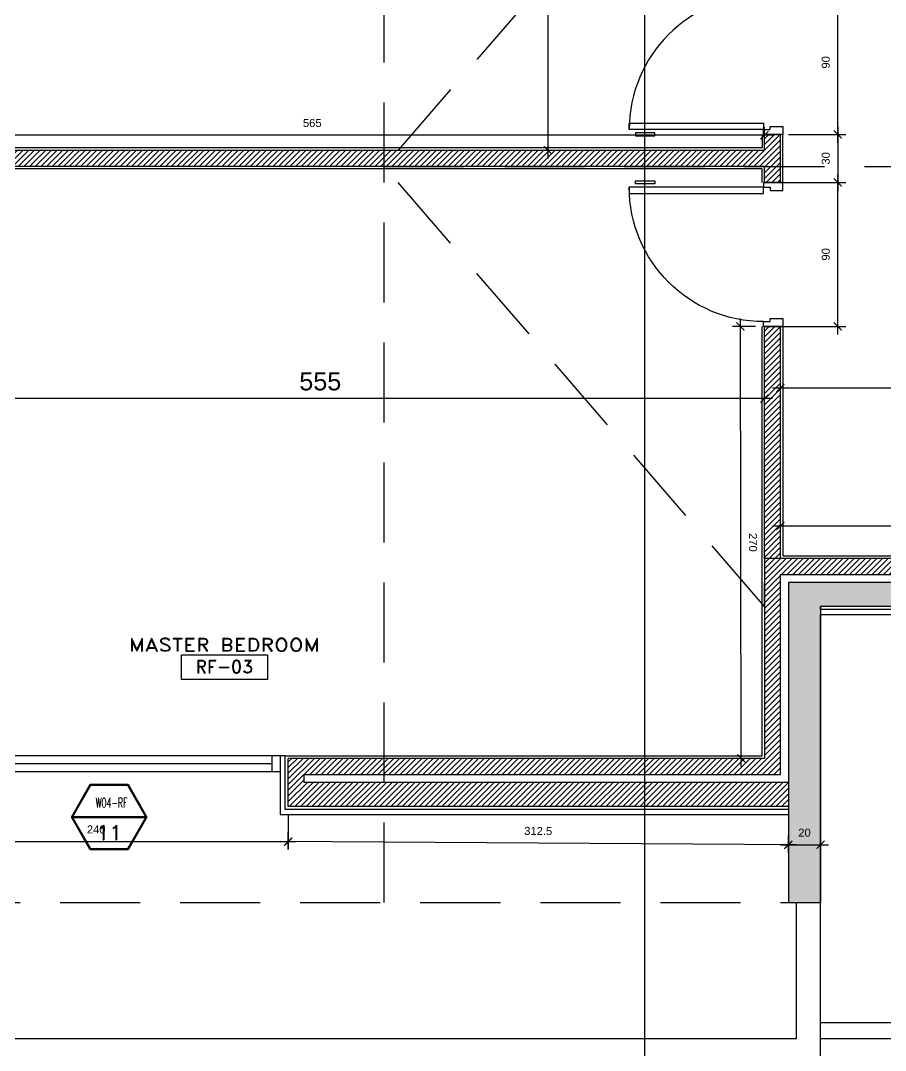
# Model space of a CAD drawing. Header units: centimetres. Extents: x 96271 to 179142, y 9855 to 112216.
# Drawn here: x 129262 to 129802, y 51183 to 51826 of the extents above; entities that cross this region are included whole.
import ezdxf
from ezdxf.enums import TextEntityAlignment as Align

# ---------------------------------------------------------------- set-up
doc = ezdxf.new("R2010")
doc.units = ezdxf.units.CM
doc.header["$LTSCALE"] = 100
doc.header["$MEASUREMENT"] = 0
doc.header["$PDSIZE"] = 0.2
doc.linetypes.add('DASHED', pattern=[0.75, 0.5, -0.25])
doc.layers.get('0').update_dxf_attribs({"linetype": 'CONTINUOUS'})
doc.layers.get('DEFPOINTS').update_dxf_attribs({"linetype": 'CONTINUOUS'})
for name, color, linetype in [('0-door', 7, 'CONTINUOUS'), ('A-ANOTATION', 7, 'CONTINUOUS'), ('A-CLADDING', 53, 'CONTINUOUS'), ('A-Dim', 2, 'CONTINUOUS'), ('A-Dim CMU', 2, 'CONTINUOUS'), ('A-Glass-Full', 140, 'CONTINUOUS'), ('A-Otln-Abv', 1, 'DASHED'), ('A-Patt', 8, 'CONTINUOUS'), ('A-Patt-CMU', 8, 'CONTINUOUS'), ('A-Patt-Strcr', 8, 'CONTINUOUS'), ('A-PLASTER', 51, 'CONTINUOUS'), ('A-Wall-Full', 5, 'CONTINUOUS'), ('A-Wall-Prht', 2, 'CONTINUOUS'), ('A-Wall-Strctr', 6, 'CONTINUOUS'), ('A-WINDOW-ANOT', 131, 'CONTINUOUS'), ('HANDLES', 2, 'CONTINUOUS')]:
    doc.layers.add(name, color=color, linetype=linetype)
doc.layers.add('A-Sect-Iden', color=191, linetype='CONTINUOUS', lineweight=25)
doc.styles.add('ROMAND', font='romand.shx', dxfattribs={"height": 10})
doc.styles.get("Standard").update_dxf_attribs({"font": 'arial.ttf'})
doc.dimstyles.new('1-50', dxfattribs={"dimtxt": 11.25, "dimasz": 5, "dimexe": 5, "dimexo": 5, "dimgap": 5, "dimtad": 1, "dimdec": 1, "dimrnd": 0.5, "dimzin": 12, "dimdsep": 46, "dimtxsty": 'Standard', "dimblk": 'ARCHTICK', "dimcen": 0.09, "dimdle": 5, "dimadec": 0, "dimazin": 3, "dimtfac": 1, "dimtdec": 1, "dimtix": 1, "dimtofl": 0, "dimtmove": 1, "dimatfit": 3, "dimfxl": 5, "dimtolj": 1, "dimtzin": 0, "dimarcsym": 0})

# ---------------------------------------------------------------- blocks, each defined once
blk = doc.blocks.new('WINDOW-TAGS')
at = {"color": 4}
for p, q in [((231, 535), (1283, 535)), ((231, 528), (1283, 528)), ((231, 521), (1283, 521))]:
    blk.add_line(p, q, dxfattribs=at)
for points in [[(1299, 528), (1028, 997), (486, 997), (215, 528), (486, 58), (1028, 58)], [(1291, 528), (1024, 990), (490, 990), (223, 528), (490, 65), (1024, 65)], [(1283, 528), (1020, 983), (494, 983), (231, 528), (494, 72), (1020, 72)]]:
    blk.add_lwpolyline(points, close=True, dxfattribs=at)
at = {"color": 4, "style": 'ROMAND'}
for tag, p in [('LEVEL', (761, 644)), ('WINDOW-NO', (871, 199))]:
    blk.add_attdef(tag, text='', height=210, dxfattribs=at).set_placement(p, align=Align.CENTER)
blk = doc.blocks.new('room tag')
at = {"color": 7}
blk.add_lwpolyline([(-571, 112), (613, 112), (613, -224), (-571, -224)], close=True, dxfattribs=at)
at = {"color": 30, "style": 'ROMAND', "width": 1.2}
blk.add_attdef('ROOM', text='', height=180, dxfattribs=at).set_placement((17, 162), align=Align.CENTER)
at = {"color": 2, "style": 'ROMAND'}
blk.add_attdef('ROOM.NO', text='', height=180, dxfattribs=at).set_placement((20, -140), align=Align.CENTER)
blk = doc.blocks.new('Dl80-12')
at = {"color": 1}
for p, q in [((0.3, 1.1), (0.3, 9.5)), ((0.3, 9.5), (0.7, 9.5)), ((0.7, 9.5), (0.7, 1.1)), ((0, -0.1), (0, 1.1)), ((0, 1.1), (0.3, 1.1)), ((0.3, 1.1), (0.3, 0.7)), ((0.7, 1.1), (0.3, 1.1)), ((0.3, 0.7), (0.5, 0.7)), ((0.5, 0.7), (0.5, -0.1)), ((8.7, 0.7), (8.5, 0.7)), ((8.5, 0.7), (8.5, -0.1)), ((8.7, 1.1), (8.7, 0.7)), ((9, 1.1), (8.7, 1.1)), ((9, -0.1), (9, 1.1)), ((0.5, -0.1), (0, -0.1)), ((8.5, -0.1), (9, -0.1))]:
    blk.add_line(p, q, dxfattribs=at)
at = {"color": 7}
blk.add_arc((0.3, 1.1), 8.4, 0, 90, dxfattribs=at)
at = {"layer": 'HANDLES'}
blk.add_lwpolyline([(0.1, 9.1), (-0.1, 9.1), (-0.1, 7.9), (0.1, 7.9), (0.1, 9.1)], dxfattribs=at)
blk = doc.blocks.new('_ArchTick')
at = {"color": 0, "linetype": 'ByBlock', "const_width": 0.15}
blk.add_lwpolyline([(-0.5, -0.5), (0.5, 0.5)], dxfattribs=at)
blk = doc.blocks.new('*D638')
at = {"layer": 'A-Dim', "color": 0, "lineweight": -2, "transparency": 16777216}
blk.add_line((129731.56, 51590.16), (129166.56, 51590.16), dxfattribs=at)
at = {"layer": 'DEFPOINTS', "color": 0, "transparency": 16777216}
for p in [(129171.56, 51635.33), (129726.56, 51635.33), (129171.56, 51590.16)]:
    blk.add_point(p, dxfattribs=at)
at = {"layer": 'A-Dim', "color": 0, "lineweight": -2, "transparency": 16777216, "xscale": 5, "yscale": 5, "zscale": 5, "rotation": 180}
blk.add_blockref('_ArchTick', (129171.56, 51590.16), dxfattribs=at)
at = {"layer": 'A-Dim', "color": 0, "lineweight": -2, "transparency": 16777216, "xscale": 5, "yscale": 5, "zscale": 5}
blk.add_blockref('_ArchTick', (129726.56, 51590.16), dxfattribs=at)
at = {"layer": 'A-Dim', "color": 0, "transparency": 16777216, "insert": (129449.06, 51600.88), "char_height": 11.25, "attachment_point": 5}
blk.add_mtext('\\A1;555', dxfattribs=at)
blk = doc.blocks.new('*D641')
at = {"layer": 'A-Dim', "color": 0, "lineweight": -2, "transparency": 16777216}
blk.add_line((129591.29, 52110.33), (129591.29, 51740.33), dxfattribs=at)
at = {"layer": 'DEFPOINTS', "color": 0, "transparency": 16777216}
for p in [(129726.56, 52105.33), (129591.29, 51745.33), (129726.56, 51745.33)]:
    blk.add_point(p, dxfattribs=at)
at = {"layer": 'A-Dim', "color": 0, "lineweight": -2, "transparency": 16777216, "xscale": 5, "yscale": 5, "zscale": 5}
for p, rotation in [((129591.29, 52105.33), 90), ((129591.29, 51745.33), 270)]:
    blk.add_blockref('_ArchTick', p, dxfattribs=dict(at, rotation=rotation))
at = {"layer": 'A-Dim', "color": 0, "transparency": 16777216, "insert": (129580.54, 51925.33), "char_height": 11.25, "attachment_point": 5, "rotation": 90}
blk.add_mtext('\\A1;360', dxfattribs=at)
blk = doc.blocks.new('*D650')
at = {"layer": 'A-Dim', "color": 0, "lineweight": -2, "transparency": 16777216}
blk.add_line((129731.56, 51596.9), (130226.56, 51596.9), dxfattribs=at)
at = {"layer": 'DEFPOINTS', "color": 0, "transparency": 16777216}
for p in [(130221.56, 51596.9), (129736.56, 51490.33), (130221.56, 51490.33)]:
    blk.add_point(p, dxfattribs=at)
at = {"layer": 'A-Dim', "color": 0, "lineweight": -2, "transparency": 16777216, "xscale": 5, "yscale": 5, "zscale": 5, "rotation": 180}
blk.add_blockref('_ArchTick', (129736.56, 51596.9), dxfattribs=at)
at = {"layer": 'A-Dim', "color": 0, "lineweight": -2, "transparency": 16777216, "xscale": 5, "yscale": 5, "zscale": 5}
blk.add_blockref('_ArchTick', (130221.56, 51596.9), dxfattribs=at)
at = {"layer": 'A-Dim', "color": 0, "transparency": 16777216, "insert": (129979.06, 51607.64), "char_height": 11.25, "attachment_point": 5}
blk.add_mtext('\\A1;485', dxfattribs=at)
blk = doc.blocks.new('*D818')
at = {"layer": 'A-Dim CMU', "color": 0, "lineweight": -2, "transparency": 16777216}
for p, q in [((129161.56, 51750.33), (129161.56, 51759.86)), ((129726.56, 51750.33), (129726.56, 51759.86)), ((129731.56, 51754.86), (129156.56, 51754.86))]:
    blk.add_line(p, q, dxfattribs=at)
at = {"layer": 'DEFPOINTS', "color": 0, "transparency": 16777216}
for p in [(129161.56, 51754.86), (129161.56, 51745.33), (129726.56, 51745.33)]:
    blk.add_point(p, dxfattribs=at)
at = {"layer": 'A-Dim CMU', "color": 0, "lineweight": -2, "transparency": 16777216, "xscale": 5, "yscale": 5, "zscale": 5, "rotation": 180}
blk.add_blockref('_ArchTick', (129161.56, 51754.86), dxfattribs=at)
at = {"layer": 'A-Dim CMU', "color": 0, "lineweight": -2, "transparency": 16777216, "xscale": 5, "yscale": 5, "zscale": 5}
blk.add_blockref('_ArchTick', (129726.56, 51754.86), dxfattribs=at)
at = {"layer": 'A-Dim CMU', "color": 0, "transparency": 16777216, "insert": (129444.06, 51762.41), "char_height": 5, "attachment_point": 5}
blk.add_mtext('\\A1;565', dxfattribs=at)
blk = doc.blocks.new('*D819')
at = {"layer": 'A-Dim CMU', "color": 0, "lineweight": -2, "transparency": 16777216}
for p, q in [((129772.42, 51760.33), (129772.42, 51720.33)), ((129741.56, 51755.33), (129777.42, 51755.33)), ((129741.56, 51725.33), (129777.42, 51725.33))]:
    blk.add_line(p, q, dxfattribs=at)
at = {"layer": 'DEFPOINTS', "color": 0, "transparency": 16777216}
for p in [(129736.56, 51755.33), (129736.56, 51725.33), (129772.42, 51725.33)]:
    blk.add_point(p, dxfattribs=at)
at = {"layer": 'A-Dim CMU', "color": 0, "lineweight": -2, "transparency": 16777216, "xscale": 5, "yscale": 5, "zscale": 5}
for p, rotation in [((129772.42, 51755.33), 90), ((129772.42, 51725.33), 270)]:
    blk.add_blockref('_ArchTick', p, dxfattribs=dict(at, rotation=rotation))
at = {"layer": 'A-Dim CMU', "color": 0, "transparency": 16777216, "insert": (129764.87, 51740.33), "char_height": 5, "attachment_point": 5, "rotation": 90}
blk.add_mtext('\\A1;30', dxfattribs=at)
blk = doc.blocks.new('*D820')
at = {"layer": 'A-Dim CMU', "color": 0, "lineweight": -2, "transparency": 16777216}
for p, q in [((129772.42, 51750.33), (129772.42, 51850.33)), ((129741.56, 51845.33), (129777.42, 51845.33)), ((129741.56, 51755.33), (129777.42, 51755.33))]:
    blk.add_line(p, q, dxfattribs=at)
at = {"layer": 'DEFPOINTS', "color": 0, "transparency": 16777216}
for p in [(129736.56, 51845.33), (129772.42, 51845.33), (129736.56, 51755.33)]:
    blk.add_point(p, dxfattribs=at)
at = {"layer": 'A-Dim CMU', "color": 0, "lineweight": -2, "transparency": 16777216, "xscale": 5, "yscale": 5, "zscale": 5}
for p, rotation in [((129772.42, 51845.33), 90), ((129772.42, 51755.33), 270)]:
    blk.add_blockref('_ArchTick', p, dxfattribs=dict(at, rotation=rotation))
at = {"layer": 'A-Dim CMU', "color": 0, "transparency": 16777216, "insert": (129764.87, 51800.33), "char_height": 5, "attachment_point": 5, "rotation": 90}
blk.add_mtext('\\A1;90', dxfattribs=at)
blk = doc.blocks.new('*D824')
at = {"layer": 'A-Dim CMU', "color": 0, "lineweight": -2, "transparency": 16777216}
for p, q in [((129189.06, 51330.33), (129189.06, 51308.33)), ((129429.06, 51330.33), (129429.06, 51308.33)), ((129184.06, 51313.33), (129434.06, 51313.33))]:
    blk.add_line(p, q, dxfattribs=at)
at = {"layer": 'DEFPOINTS', "color": 0, "transparency": 16777216}
for p in [(129189.06, 51335.33), (129429.06, 51335.33), (129429.06, 51313.33)]:
    blk.add_point(p, dxfattribs=at)
at = {"layer": 'A-Dim CMU', "color": 0, "lineweight": -2, "transparency": 16777216, "xscale": 5, "yscale": 5, "zscale": 5, "rotation": 180}
blk.add_blockref('_ArchTick', (129189.06, 51313.33), dxfattribs=at)
at = {"layer": 'A-Dim CMU', "color": 0, "lineweight": -2, "transparency": 16777216, "xscale": 5, "yscale": 5, "zscale": 5}
blk.add_blockref('_ArchTick', (129429.06, 51313.33), dxfattribs=at)
at = {"layer": 'A-Dim CMU', "color": 0, "transparency": 16777216, "insert": (129309.06, 51320.89), "char_height": 5, "attachment_point": 5}
blk.add_mtext('\\A1;240', dxfattribs=at)
blk = doc.blocks.new('*D825')
at = {"layer": 'A-Dim CMU', "color": 0, "lineweight": -2, "transparency": 16777216}
for p, q in [((129429.03, 51330.33), (129428.89, 51308.37)), ((129741.53, 51328.33), (129741.39, 51306.37)), ((129746.42, 51311.33), (129423.92, 51313.4))]:
    blk.add_line(p, q, dxfattribs=at)
at = {"layer": 'DEFPOINTS', "color": 0, "transparency": 16777216}
for p in [(129429.06, 51335.33), (129741.56, 51333.33), (129428.92, 51313.37)]:
    blk.add_point(p, dxfattribs=at)
at = {"layer": 'A-Dim CMU', "color": 0, "lineweight": -2, "transparency": 16777216, "xscale": 5, "yscale": 5, "zscale": 5}
for p, rotation in [((129428.92, 51313.37), 179.6333120175228), ((129741.42, 51311.37), 359.6333120175228)]:
    blk.add_blockref('_ArchTick', p, dxfattribs=dict(at, rotation=rotation))
at = {"layer": 'A-Dim CMU', "color": 0, "transparency": 16777216, "insert": (129585.22, 51319.92), "char_height": 5, "attachment_point": 5, "rotation": 359.63331}
blk.add_mtext('\\A1;312.5', dxfattribs=at)
blk = doc.blocks.new('*D826')
at = {"layer": 'A-Dim CMU', "color": 0, "lineweight": -2, "transparency": 16777216}
for p, q in [((129741.56, 51330.33), (129741.56, 51306.33)), ((129761.56, 51330.33), (129761.56, 51306.33)), ((129736.56, 51311.33), (129766.56, 51311.33))]:
    blk.add_line(p, q, dxfattribs=at)
at = {"layer": 'DEFPOINTS', "color": 0, "transparency": 16777216}
for p in [(129741.56, 51335.33), (129761.56, 51335.33), (129761.56, 51311.33)]:
    blk.add_point(p, dxfattribs=at)
at = {"layer": 'A-Dim CMU', "color": 0, "lineweight": -2, "transparency": 16777216, "xscale": 5, "yscale": 5, "zscale": 5, "rotation": 180}
blk.add_blockref('_ArchTick', (129741.56, 51311.33), dxfattribs=at)
at = {"layer": 'A-Dim CMU', "color": 0, "lineweight": -2, "transparency": 16777216, "xscale": 5, "yscale": 5, "zscale": 5}
blk.add_blockref('_ArchTick', (129761.56, 51311.33), dxfattribs=at)
at = {"layer": 'A-Dim CMU', "color": 0, "transparency": 16777216, "insert": (129751.56, 51318.89), "char_height": 5, "attachment_point": 5}
blk.add_mtext('\\A1;20', dxfattribs=at)
blk = doc.blocks.new('*D830')
at = {"layer": 'A-Dim CMU', "color": 0, "lineweight": -2, "transparency": 16777216}
for p, q in [((129712.1, 51360.3), (129711.59, 51640.3)), ((129721.06, 51635.32), (129706.6, 51635.29)), ((129721.56, 51365.32), (129707.1, 51365.29))]:
    blk.add_line(p, q, dxfattribs=at)
at = {"layer": 'DEFPOINTS', "color": 0, "transparency": 16777216}
for p in [(129711.6, 51635.3), (129726.06, 51635.33), (129726.56, 51365.33)]:
    blk.add_point(p, dxfattribs=at)
at = {"layer": 'A-Dim CMU', "color": 0, "lineweight": -2, "transparency": 16777216, "xscale": 5, "yscale": 5, "zscale": 5}
for p, rotation in [((129711.6, 51635.3), 90.10610317330334), ((129712.1, 51365.3), 270.1061031733033)]:
    blk.add_blockref('_ArchTick', p, dxfattribs=dict(at, rotation=rotation))
at = {"layer": 'A-Dim CMU', "color": 0, "transparency": 16777216, "insert": (129719.4, 51500.32), "char_height": 5, "attachment_point": 5, "rotation": 270.1061}
blk.add_mtext('\\A1;270', dxfattribs=at)
blk = doc.blocks.new('*D831')
at = {"layer": 'A-Dim CMU', "color": 0, "lineweight": -2, "transparency": 16777216}
for p, q in [((129772.42, 51630.33), (129772.42, 51730.33)), ((129731.06, 51725.33), (129777.42, 51725.33)), ((129731.06, 51635.33), (129777.42, 51635.33))]:
    blk.add_line(p, q, dxfattribs=at)
at = {"layer": 'DEFPOINTS', "color": 0, "transparency": 16777216}
for p in [(129726.06, 51725.33), (129772.42, 51725.33), (129726.06, 51635.33)]:
    blk.add_point(p, dxfattribs=at)
at = {"layer": 'A-Dim CMU', "color": 0, "lineweight": -2, "transparency": 16777216, "xscale": 5, "yscale": 5, "zscale": 5}
for p, rotation in [((129772.42, 51725.33), 90), ((129772.42, 51635.33), 270)]:
    blk.add_blockref('_ArchTick', p, dxfattribs=dict(at, rotation=rotation))
at = {"layer": 'A-Dim CMU', "color": 0, "transparency": 16777216, "insert": (129764.87, 51680.33), "char_height": 5, "attachment_point": 5, "rotation": 90}
blk.add_mtext('\\A1;90', dxfattribs=at)
blk = doc.blocks.new('*D832')
at = {"layer": 'A-Dim CMU', "color": 0, "lineweight": -2, "transparency": 16777216}
for p, q in [((129736.56, 51495.33), (129736.56, 51515.64)), ((129976.56, 51495.33), (129976.56, 51515.64)), ((129731.56, 51510.64), (129981.56, 51510.64))]:
    blk.add_line(p, q, dxfattribs=at)
at = {"layer": 'DEFPOINTS', "color": 0, "transparency": 16777216}
for p in [(129976.56, 51510.64), (129736.56, 51490.33), (129976.56, 51490.33)]:
    blk.add_point(p, dxfattribs=at)
at = {"layer": 'A-Dim CMU', "color": 0, "lineweight": -2, "transparency": 16777216, "xscale": 5, "yscale": 5, "zscale": 5, "rotation": 180}
blk.add_blockref('_ArchTick', (129736.56, 51510.64), dxfattribs=at)
at = {"layer": 'A-Dim CMU', "color": 0, "lineweight": -2, "transparency": 16777216, "xscale": 5, "yscale": 5, "zscale": 5}
blk.add_blockref('_ArchTick', (129976.56, 51510.64), dxfattribs=at)
at = {"layer": 'A-Dim CMU', "color": 0, "transparency": 16777216, "insert": (129856.56, 51518.2), "char_height": 5, "attachment_point": 5}
blk.add_mtext('\\A1;240', dxfattribs=at)

msp = doc.modelspace()

# ---------------------------------------------------------------- hatches: boundary and pattern name
at = {"layer": 'A-Patt-CMU'}
h = msp.add_hatch(dxfattribs=at)
h.set_pattern_fill('ANSI31', color=256, scale=20, angle=180)
h.set_pattern_definition([(225, (149778.3932, 97486.4773), (1.76776695, -1.76776695), [])])
h.paths.add_polyline_path([(130068.559, 52061.329), (129996.559, 52061.329), (129996.559, 52051.329), (130068.559, 52051.329)])
h.paths.add_polyline_path([(129996.559, 52010.329), (129986.559, 52010.329), (129986.559, 51950.329), (129736.559, 51950.329), (129736.559, 52115.329), (129439.059, 52115.329), (129439.059, 52120.329), (129741.559, 52120.329), (129741.559, 52135.329), (129429.059, 52135.329), (129429.059, 52105.329), (129726.559, 52105.329), (129726.559, 51845.329), (129736.559, 51845.329), (129736.559, 51940.329), (129986.559, 51940.329), (129986.559, 51870.329), (129996.559, 51870.329)])
h.paths.add_polyline_path([(129189.059, 52135.329), (128836.56, 52135.329), (128836.56, 52120.329), (129179.059, 52120.329), (129179.059, 52115.329), (128836.56, 52115.329), (128836.56, 52105.329), (129051.559, 52105.329), (129051.559, 51735.329), (129071.559, 51735.329), (129071.559, 51745.329), (129061.559, 51745.329), (129061.559, 52105.329), (129189.059, 52105.329)])
h.paths.add_polyline_path([(129736.559, 51755.329), (129726.559, 51755.329), (129726.559, 51745.329), (129161.559, 51745.329), (129161.559, 51635.329), (129001.559, 51635.329), (129001.559, 51365.329), (128891.559, 51365.329), (128891.559, 51355.329), (129179.059, 51355.329), (129179.059, 51350.329), (128891.559, 51350.329), (128891.559, 51335.329), (129189.059, 51335.329), (129189.059, 51365.329), (129011.559, 51365.329), (129011.559, 51625.329), (129161.559, 51625.329), (129161.559, 51535.329), (129171.559, 51535.329), (129171.559, 51735.329), (129726.559, 51735.329), (129726.559, 51725.329), (129736.559, 51725.329)])
h.paths.add_polyline_path([(129736.559, 51635.329), (129726.559, 51635.329), (129726.559, 51490.329), (129736.559, 51490.329)], flags=17)
h.paths.add_polyline_path([(129736.559, 51480.329), (129966.559, 51480.329), (129966.559, 51475.329), (129976.559, 51475.329), (129976.559, 51490.329), (129726.559, 51490.329), (129726.559, 51365.329), (129429.059, 51365.329), (129429.059, 51335.329), (129741.559, 51335.329), (129741.559, 51350.329), (129439.059, 51350.329), (129439.059, 51355.329), (129736.559, 51355.329)])
h.paths.add_polyline_path([(128876.559, 51365.329), (128836.56, 51365.329), (128836.56, 51355.329), (128876.559, 51355.329)])
h.paths.add_polyline_path([(128876.559, 51350.329), (128836.56, 51350.329), (128836.56, 51335.329), (128876.559, 51335.329)])
at = {"layer": 'A-Patt-Strcr'}
h = msp.add_hatch(dxfattribs=at)
h.set_pattern_fill('AR-CONC', color=256, scale=2)
h.set_pattern_definition([(50, (139598.393, 77124.047), (14.3452037, -1.2550427), [1.5, -16.5]), (355, (139598.393, 77124.047), (-2.775027, 15.043843), [1.2, -13.2]), (100.451444, (139599.589, 77123.942), (11.570177, 13.7888), [1.274804, -14.022842]), (46.1842, (139598.393, 77128.047), (21.344827, -3.310386), [2.25, -24.75]), (96.635635, (139600.172, 77127.77), (18.693239, 19.482372), [1.912207, -21.034275]), (351.18416, (139598.393, 77128.047), (18.693239, 19.482372), [1.8, -19.8]), (21, (139600.393, 77127.047), (11.938141, -8.052378), [1.5, -16.5]), (326, (139600.393, 77127.047), (4.866307, 14.503001), [1.2, -13.2]), (71.451445, (139601.388, 77126.376), (16.8044475, 6.450623), [1.274804, -14.022842]), (37.5, (139598.393, 77124.047), (0.2431971, 6.6578771), [0, -13.04, 0, -13.4, 0, -13.25]), (7.5, (139598.393, 77124.047), (5.2613907, 7.8882342), [0, -7.64, 0, -12.74, 0, -5.05]), (327.5, (139593.933, 77124.047), (10.6764487, -0.4510974), [0, -5, 0, -15.6, 0, -20.7]), (317.5, (139591.933, 77124.047), (11.6637234, 2.0020996), [0, -6.5, 0, -10.36, 0, -14.7])])
h.paths.add_polyline_path([(129996.559, 52025.329), (129976.559, 52025.329), (129976.559, 52420.329), (130179.059, 52420.329), (130179.059, 52315.306), (130194.059, 52315.306), (130194.059, 52435.329), (129961.559, 52435.329), (129961.559, 52025.329), (129741.559, 52025.329), (129741.559, 52010.329), (129996.559, 52010.329)])
h.paths.add_polyline_path([(130269.059, 52420.329), (130471.559, 52420.329), (130471.559, 52060.329), (130486.559, 52060.329), (130486.559, 52435.329), (130254.059, 52435.329), (130254.059, 52315.306), (130269.059, 52315.306)])
h.paths.add_polyline_path([(130506.559, 51895.329), (130391.559, 51895.329), (130391.559, 51870.329), (130506.559, 51870.329)])
h.paths.add_polyline_path([(130486.559, 51870.329), (130471.559, 51870.329), (130471.559, 51440.329), (130161.559, 51440.329), (130161.559, 51425.329), (130486.559, 51425.329)])
h.paths.add_polyline_path([(130341.559, 51600.329), (130311.559, 51600.329), (130311.559, 51570.329), (130341.559, 51570.329)], flags=17)
h.paths.add_polyline_path([(130341.559, 51750.329), (130311.559, 51750.329), (130311.559, 51720.329), (130341.559, 51720.329)], flags=17)
h.paths.add_polyline_path([(130136.559, 51300.329), (129986.559, 51300.329), (129986.559, 51275.329), (130136.559, 51275.329)])
h.paths.add_polyline_path([(129976.559, 51460.329), (129976.559, 51475.329), (129796.559, 51475.329), (129796.559, 51460.329)])
h.paths.add_polyline_path([(129986.559, 51430.329), (129976.559, 51430.329), (129976.559, 51460.329), (129961.559, 51460.329), (129961.559, 51275.329), (129986.559, 51275.329)])
h.paths.add_polyline_path([(130146.559, 51460.329), (130146.559, 51430.329), (130136.559, 51430.329), (130136.559, 51275.329), (130161.559, 51275.329), (130161.559, 51460.329)])
h.paths.add_polyline_path([(128876.559, 51335.329), (128891.559, 51335.329), (128891.559, 52105.329), (128876.559, 52105.329)])
h = msp.add_hatch(dxfattribs=at)
h.set_pattern_fill('AR-CONC', color=256, scale=2)
h.set_pattern_definition([(50, (149848.393, 97486.477), (14.3452037, -1.2550427), [1.5, -16.5]), (355, (149848.393, 97486.477), (-2.7750267, 15.0438427), [1.2, -13.2]), (100.451444, (149849.589, 97486.373), (11.570177, 13.7888), [1.274804, -14.0228422]), (46.1842, (149848.393, 97490.477), (21.3448266, -3.3103856), [2.25, -24.75]), (96.635635, (149850.172, 97490.201), (18.693239, 19.482372), [1.912207, -21.034275]), (351.184164, (149848.393, 97490.477), (18.693239, 19.482372), [1.8, -19.8]), (21, (149850.393, 97489.477), (11.938141, -8.0523778), [1.5, -16.5]), (326, (149850.393, 97489.477), (4.8663066, 14.503001), [1.2, -13.2]), (71.451445, (149851.388, 97488.806), (16.8044475, 6.450623), [1.274804, -14.0228422]), (37.5, (149848.393, 97486.4773), (0.2431971, 6.6578771), [0, -13.04, 0, -13.4, 0, -13.25]), (7.5, (149848.393, 97486.477), (5.2613907, 7.8882342), [0, -7.64, 0, -12.74, 0, -5.05]), (327.5, (149843.933, 97486.4773), (10.6764487, -0.45109743), [0, -5, 0, -15.6, 0, -20.7]), (317.5, (149841.933, 97486.477), (11.6637234, 2.0020996), [0, -6.5, 0, -10.36, 0, -14.7])])
h.paths.add_polyline_path([(129761.559, 52195.329), (129741.559, 52195.329), (129741.559, 52025.329), (129761.559, 52025.329)])
h.paths.add_polyline_path([(129761.559, 51455.329), (129761.559, 51460.329), (129796.559, 51460.329), (129796.559, 51475.329), (129741.559, 51475.329), (129741.559, 51275.329), (129761.559, 51275.329)])

# ---------------------------------------------------------------- linework, layer by layer
at = {"layer": 'A-CLADDING'}
for points in [[(129761.559, 51455.329), (129956.559, 51455.329), (129956.559, 51270.329), (130236.559, 51270.329), (130236.559, 51420.329), (130491.559, 51420.329), (130491.559, 51865.329), (130511.559, 51865.329), (130511.559, 52065.329), (130491.559, 52065.329), (130491.559, 52440.329), (130249.059, 52440.329), (130249.059, 52313.806)], [(130249.059, 52313.806), (130252.059, 52313.806), (130252.059, 52437.329), (130488.559, 52437.329), (130488.559, 52062.329), (130508.559, 52062.329), (130508.559, 51868.329), (130488.559, 51868.329), (130488.559, 51423.329), (130233.559, 51423.329), (130233.559, 51273.329), (129959.559, 51273.329), (129959.559, 51458.329), (129761.559, 51458.329)], [(129741.559, 51333.329), (129427.059, 51333.329), (129427.059, 51366.829), (129424.059, 51366.829), (129424.059, 51330.329), (129741.559, 51330.329)]]:
    msp.add_lwpolyline(points, dxfattribs=at)
at = {"layer": 'A-Glass-Full'}
for p, q in [((129424.059, 51366.829), (129194.059, 51366.829)), ((129419.059, 51356.829), (129419.059, 51366.829)), ((129419.059, 51361.829), (129199.059, 51361.829)), ((129424.059, 51356.829), (129194.059, 51356.829))]:
    msp.add_line(p, q, dxfattribs=at)
at = {"layer": 'A-Otln-Abv'}
for p, q in [((129489.059, 51275.329), (129489.059, 52195.329)), ((129726.559, 52010.329), (129489.059, 51735.329)), ((129489.059, 51735.329), (130224.059, 51735.329)), ((129726.559, 51460.329), (129489.059, 51735.329)), ((128836.56, 51275.329), (129741.559, 51275.329))]:
    msp.add_line(p, q, dxfattribs=at)
at = {"layer": 'A-Patt'}
for p, q in [((129761.559, 51200.329), (130031.559, 51200.329)), ((129761.559, 51190.329), (130041.559, 51190.329))]:
    msp.add_line(p, q, dxfattribs=at)
at = {"layer": 'A-PLASTER'}
msp.add_line((129738.059, 51725.329), (129738.059, 51755.329), dxfattribs=at)
for points in [[(129738.059, 51635.329), (129738.059, 51491.829), (129978.059, 51491.829), (129978.059, 51431.829), (129988.059, 51431.829), (129988.059, 51301.829), (130135.059, 51301.829), (130135.059, 51431.829), (130145.059, 51431.829), (130145.059, 51461.829), (130163.059, 51461.829), (130163.059, 51451.829), (130460.059, 51451.829), (130460.059, 51868.829), (130160.059, 51868.829), (130160.059, 51960.329)], [(129725.059, 51755.329), (129725.059, 51746.829), (129161.559, 51746.829)], [(129725.059, 51725.329), (129725.059, 51733.829), (129173.059, 51733.829), (129173.059, 51535.329)], [(129427.059, 51366.829), (129725.059, 51366.829), (129725.059, 51635.329)]]:
    msp.add_lwpolyline(points, dxfattribs=at)
at = {"layer": 'A-Sect-Iden'}
msp.add_line((129651.559, 53927.158), (129651.559, 50188.999), dxfattribs=at)
at = {"layer": 'A-Wall-Full'}
for p, q in [((129726.559, 51755.329), (129736.559, 51755.329)), ((129726.559, 51725.329), (129736.559, 51725.329)), ((129726.559, 51635.329), (129736.559, 51635.329)), ((129429.059, 51335.329), (129429.059, 51365.329)), ((129439.059, 51350.329), (129439.059, 51355.329))]:
    msp.add_line(p, q, dxfattribs=at)
for points in [[(129726.559, 51745.329), (129726.559, 51755.329)], [(129736.559, 51725.329), (129736.559, 51755.329)], [(129726.559, 51745.329), (129161.559, 51745.329), (129161.559, 51635.329)], [(129726.559, 51725.329), (129726.559, 51735.329), (129171.559, 51735.329), (129171.559, 51535.329)], [(129726.559, 51725.329), (129726.559, 51735.329)], [(129726.559, 51490.329), (129726.559, 51635.329)], [(129736.559, 51490.329), (129736.559, 51635.329)], [(129976.559, 51475.329), (129976.559, 51490.329), (129726.559, 51490.329), (129726.559, 51365.329), (129429.059, 51365.329)], [(129439.059, 51355.329), (129736.559, 51355.329), (129736.559, 51480.329), (129966.559, 51480.329), (129966.559, 51475.329)], [(129741.559, 51350.329), (129439.059, 51350.329)], [(129741.559, 51335.329), (129429.059, 51335.329)]]:
    msp.add_lwpolyline(points, dxfattribs=at)
at = {"layer": 'A-Wall-Prht'}
for points in [[(129761.559, 51458.329), (129761.559, 51460.329)], [(128876.559, 51335.329), (128876.559, 51175.329), (129761.559, 51175.329), (129761.559, 51275.329)], [(128891.559, 51335.329), (128891.559, 51190.329), (129746.559, 51190.329), (129746.559, 51275.329)]]:
    msp.add_lwpolyline(points, dxfattribs=at)
at = {"layer": 'A-Wall-Strctr'}
for p, q in [((129726.559, 51460.329), (129726.559, 51475.329)), ((129976.559, 51475.329), (129741.559, 51475.329)), ((129741.559, 51475.329), (129741.559, 51275.329)), ((129961.559, 51460.329), (129761.559, 51460.329)), ((129761.559, 51460.329), (129761.559, 51275.329))]:
    msp.add_line(p, q, dxfattribs=at)
msp.add_lwpolyline([(129741.559, 51275.329), (129761.559, 51275.329), (129761.559, 51455.329)], dxfattribs=at)

# ---------------------------------------------------------------- block references
at = {"layer": '0-door', "yscale": 10, "zscale": 10}
for p, xscale, rotation in [((129737.059, 51755.329), 10, 90.00000000000001), ((129737.059, 51725.329), -10, 90)]:
    msp.add_blockref('Dl80-12', p, dxfattribs=dict(at, xscale=xscale, rotation=rotation))
at = {"layer": 'A-ANOTATION', "xscale": 0.04537499999983652, "yscale": 0.04537499999983652, "zscale": 0.04537499999983652}
msp.add_blockref('room tag', (129388.311, 51424.898), dxfattribs=at).add_auto_attribs({'ROOM': 'MASTER BEDROOM', 'ROOM.NO': 'RF-03'})
at = {"layer": 'A-WINDOW-ANOT'}
ref = msp.add_blockref('WINDOW-TAGS', (129284.205, 51351.672), dxfattribs=dict(at, xscale=-0.04355999999916094, yscale=0.04355999999916094, zscale=0.04355999999916094, rotation=180))
ref.add_attrib('LEVEL', '11', dxfattribs={"layer": '0', "color": 4, "height": 9.1344, "style": 'ROMAND'}).set_placement((129317.363, 51314.499), align=Align.CENTER)
ref.add_attrib('WINDOW-NO', 'W04-RF', (129308.705, 51334.61), dxfattribs={"layer": '0', "color": 4, "height": 6, "style": 'ROMAND', "width": 0.6})

# ---------------------------------------------------------------- dimensions: what is measured, and where the dimension line sits
at = {"layer": 'A-Dim'}
for p1, p2, distance, picture, middle in [((129726.559, 52105.329), (129726.559, 51745.329), -135.273, '*D641', (129580.539, 51925.329)), ((129726.559, 51635.329), (129171.559, 51635.329), 45.167, '*D638', (129449.059, 51600.883)), ((129736.559, 51490.329), (130221.559, 51490.329), 106.57, '*D650', (129979.059, 51607.643))]:
    dim = msp.add_aligned_dim(p1=p1, p2=p2, distance=distance, dimstyle='1-50', override={"dimse1": 1, "dimse2": 1}, dxfattribs=at)
    dim.commit()
    dim.dimension.update_dxf_attribs({"geometry": picture, "text_midpoint": middle})
at = {"layer": 'A-Dim CMU'}
for p1, p2, distance, picture, middle in [((129736.559, 51755.329), (129736.559, 51845.329), -35.862, '*D820', (129764.869, 51800.329)), ((129726.559, 51745.329), (129161.559, 51745.329), -9.53, '*D818', (129444.059, 51762.412)), ((129736.559, 51755.329), (129736.559, 51725.329), 35.862, '*D819', (129764.867, 51740.329)), ((129726.059, 51635.329), (129726.059, 51725.329), -46.362, '*D831', (129764.869, 51680.329)), ((129726.559, 51365.329), (129726.059, 51635.329), 14.464, '*D830', (129719.399, 51500.316)), ((129736.559, 51490.329), (129976.559, 51490.329), 20.313, '*D832', (129856.559, 51518.195)), ((129189.059, 51335.329), (129429.059, 51335.329), -21.995, '*D824', (129309.059, 51320.887)), ((129741.559, 51333.329), (129429.059, 51335.329), 21.963, '*D825', (129585.217, 51319.921)), ((129741.559, 51335.329), (129761.559, 51335.329), -23.994, '*D826', (129751.559, 51318.888))]:
    dim = msp.add_aligned_dim(p1=p1, p2=p2, distance=distance, dimstyle='1-50', override={"dimtxt": 5}, dxfattribs=at)
    dim.commit()
    dim.dimension.update_dxf_attribs({"geometry": picture, "text_midpoint": middle})

doc.saveas('drawing.dxf')
